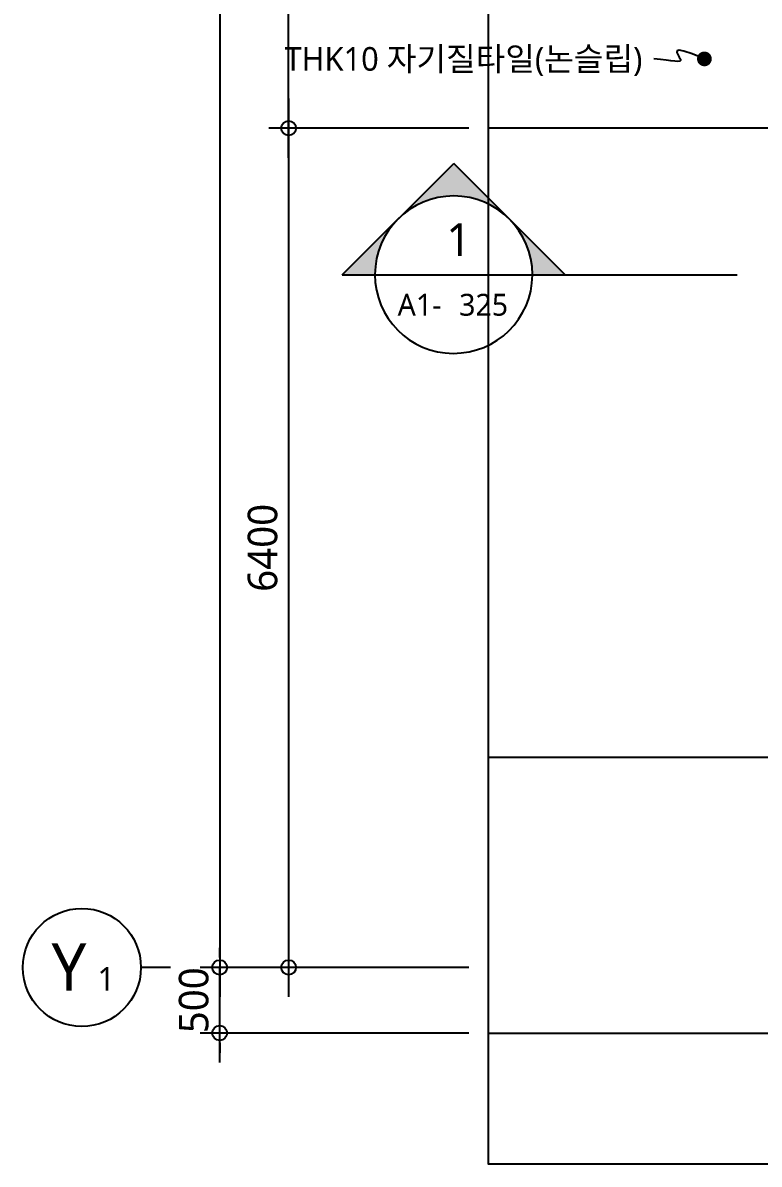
# Model space of a CAD drawing. Header units: millimetres. Extents: x 81033 to 452328, y -17390 to 42241.
# Drawn here: x 142801 to 148412, y 4575 to 13278 of the extents above; entities that cross this region are included whole.
import ezdxf
from ezdxf.enums import TextEntityAlignment as Align

# ---------------------------------------------------------------- set-up
doc = ezdxf.new("R2010")
doc.units = ezdxf.units.MM
doc.header["$LTSCALE"] = 100
doc.header["$MEASUREMENT"] = 0
doc.header["$PDSIZE"] = -10
doc.linetypes.add('CEN', pattern=[62, 60, -1, 0, -1])
doc.layers.get('0').update_dxf_attribs({"linetype": 'CONTINUOUS'})
doc.layers.get('Defpoints').update_dxf_attribs({"color": 171, "linetype": 'CONTINUOUS'})
for name, color, linetype in [('CEN(ST)', 1, 'CEN'), ('LED', 7, 'CONTINUOUS'), ('NDIM', 7, 'CONTINUOUS'), ('SYM', 7, 'CONTINUOUS'), ('SYM(AXIS)', 7, 'CONTINUOUS'), ('TEXT', 3, 'CONTINUOUS'), ('TEXT(AXIS)', 2, 'CONTINUOUS'), ('TEXT(MIN)', 7, 'CONTINUOUS')]:
    doc.layers.add(name, color=color, linetype=linetype)
doc.styles.add('CGS', font='cgse', dxfattribs={"bigfont": 'cgs'})
doc.styles.add('나눔바른고딕', font='NanumBarunGothic.ttf')
doc.dimstyles.new('NDIM 1200', dxfattribs={"dimscale": 75, "dimtxt": 3, "dimasz": 1, "dimexe": 2, "dimexo": 2, "dimgap": 1, "dimtad": 1, "dimdec": 0, "dimdsep": 46, "dimtxsty": 'CGS', "dimblk": 'DOT0', "dimcen": 1, "dimdle": 8, "dimclrd": 256, "dimclre": 256, "dimclrt": 256, "dimadec": 0, "dimazin": 0, "dimtfac": 1, "dimtdec": 0, "dimtix": 1, "dimtmove": 2, "dimatfit": 3, "dimldrblk": 'DOT0', "dimfxl": 1, "dimtolj": 1, "dimtzin": 0, "dimlwd": -1, "dimlwe": -1, "dimarcsym": 0})

# ---------------------------------------------------------------- blocks, each defined once
blk = doc.blocks.new('A$C2F20087E')
at = {"layer": 'SYM(AXIS)'}
blk.add_line((600, 0), (600, 300), dxfattribs=at)
blk.add_circle((600, 900), 600, dxfattribs=at)
blk = doc.blocks.new('DOT0')
blk.add_line((-3, 0), (3, 0))
at = {"color": 6}
blk.add_circle((0, 0), 0.75, dxfattribs=at)
blk = doc.blocks.new('*D37')
at = {"layer": 'Defpoints', "color": 0, "ltscale": 0.4, "transparency": 16777216}
for p in [(146350, 22574.8), (144300.7, 6074.8), (146350, 6074.8)]:
    blk.add_point(p, dxfattribs=at)
at = {"layer": 'NDIM', "ltscale": 0.4, "transparency": 16777216}
for p, q in [((146200, 22574.8), (144150.7, 22574.8)), ((144300.7, 22499.8), (144300.7, 6149.8)), ((146200, 6074.8), (144150.7, 6074.8))]:
    blk.add_line(p, q, dxfattribs=at)
at = {"layer": 'NDIM', "ltscale": 0.4, "transparency": 16777216, "xscale": 75, "yscale": 75, "zscale": 75}
for p, rotation in [((144300.7, 22574.8), 90), ((144300.7, 6074.8), 270)]:
    blk.add_blockref('DOT0', p, dxfattribs=dict(at, rotation=rotation))
at = {"layer": 'NDIM', "ltscale": 0.4, "transparency": 16777216, "insert": (144103.4, 14324.8), "char_height": 225, "attachment_point": 5, "rotation": 90, "style": '나눔바른고딕'}
blk.add_mtext('\\A1;16500', dxfattribs=at)
blk = doc.blocks.new('*D38')
at = {"layer": 'Defpoints', "color": 0, "ltscale": 0.4, "transparency": 16777216}
for p in [(144300.7, 6074.8), (146350, 6074.8), (146350, 5574.8)]:
    blk.add_point(p, dxfattribs=at)
at = {"layer": 'NDIM', "ltscale": 0.4, "transparency": 16777216}
for p, q in [((144300.7, 6149.8), (144300.7, 6224.8)), ((146200, 6074.8), (144150.7, 6074.8)), ((144300.7, 5574.8), (144300.7, 6074.8)), ((146200, 5574.8), (144150.7, 5574.8)), ((144300.7, 5499.8), (144300.7, 5424.8))]:
    blk.add_line(p, q, dxfattribs=at)
at = {"layer": 'NDIM', "ltscale": 0.4, "transparency": 16777216, "xscale": 75, "yscale": 75, "zscale": 75}
for p, rotation in [((144300.7, 6074.8), 270), ((144300.7, 5574.8), 90)]:
    blk.add_blockref('DOT0', p, dxfattribs=dict(at, rotation=rotation))
at = {"layer": 'NDIM', "ltscale": 0.4, "transparency": 16777216, "insert": (144103.6, 5824.8), "char_height": 225, "attachment_point": 5, "rotation": 90, "style": '나눔바른고딕'}
blk.add_mtext('\\A1;500', dxfattribs=at)
blk = doc.blocks.new('*D39')
at = {"layer": 'Defpoints', "color": 0, "ltscale": 0.4, "transparency": 16777216}
for p in [(144825.7, 15999.8), (146350, 15999.8), (146350, 12474.8)]:
    blk.add_point(p, dxfattribs=at)
at = {"layer": 'NDIM', "ltscale": 0.4, "transparency": 16777216}
for p, q in [((146200, 15999.8), (144675.7, 15999.8)), ((144825.7, 12549.8), (144825.7, 15924.8)), ((146200, 12474.8), (144675.7, 12474.8))]:
    blk.add_line(p, q, dxfattribs=at)
at = {"layer": 'NDIM', "ltscale": 0.4, "transparency": 16777216, "xscale": 75, "yscale": 75, "zscale": 75}
for p, rotation in [((144825.7, 15999.8), 90), ((144825.7, 12474.8), 270)]:
    blk.add_blockref('DOT0', p, dxfattribs=dict(at, rotation=rotation))
at = {"layer": 'NDIM', "ltscale": 0.4, "transparency": 16777216, "insert": (144628.9, 14237.3), "char_height": 225, "attachment_point": 5, "rotation": 90, "style": '나눔바른고딕'}
blk.add_mtext('\\A1;3525', dxfattribs=at)
blk = doc.blocks.new('*D40')
at = {"layer": 'Defpoints', "color": 0, "ltscale": 0.4, "transparency": 16777216}
for p in [(146350, 12474.8), (144825.7, 6074.8), (146350, 6074.8)]:
    blk.add_point(p, dxfattribs=at)
at = {"layer": 'NDIM', "ltscale": 0.4, "transparency": 16777216}
for p, q in [((146200, 12474.8), (144675.7, 12474.8)), ((144825.7, 12399.8), (144825.7, 6149.8)), ((146200, 6074.8), (144675.7, 6074.8))]:
    blk.add_line(p, q, dxfattribs=at)
at = {"layer": 'NDIM', "ltscale": 0.4, "transparency": 16777216, "xscale": 75, "yscale": 75, "zscale": 75}
for p, rotation in [((144825.7, 12474.8), 90), ((144825.7, 6074.8), 270)]:
    blk.add_blockref('DOT0', p, dxfattribs=dict(at, rotation=rotation))
at = {"layer": 'NDIM', "ltscale": 0.4, "transparency": 16777216, "insert": (144628.4, 9274.8), "char_height": 225, "attachment_point": 5, "rotation": 90, "style": '나눔바른고딕'}
blk.add_mtext('\\A1;6400', dxfattribs=at)
blk = doc.blocks.new('GHYY')
at = {"layer": 'SYM'}
h = blk.add_hatch(color=256, dxfattribs=at)
h.paths.add_polyline_path([(84619.1, 12080.6), (84194.9, 11656.3, -0.414214), (85043.4, 11656.3)])
h.paths.add_polyline_path([(84194.9, 11656.3), (83770.6, 11232), (84019.1, 11232, -0.198912)])
h.paths.add_polyline_path([(85043.4, 11656.3, -0.198912), (85219.1, 11232), (85467.7, 11232)])
for p, q in [((83770.6, 11232), (84619.1, 12080.6)), ((85467.7, 11232), (84619.1, 12080.6)), ((83770.6, 11232), (84019.1, 11232)), ((84019.1, 11232), (85219.1, 11232)), ((85219.1, 11232), (86779, 11232)), ((87079, 11232), (87379, 11232))]:
    blk.add_line(p, q, dxfattribs=at)
blk.add_arc((84619.1, 11232), 600, 0, 359.56429, dxfattribs=at)

msp = doc.modelspace()

# ---------------------------------------------------------------- linework, layer by layer
at = {"layer": 'CEN(ST)', "ltscale": 10000}
for p, q in [((161450, 12474.8), (146350, 12474.8)), ((149950, 7674.6), (146350, 7674.6)), ((146350, 5574.8), (165850, 5574.8))]:
    msp.add_line(p, q, dxfattribs=at)
at = {"layer": 'Defpoints', "ltscale": 10000}
msp.add_lwpolyline([(146350, 35624.8), (165850, 35624.8), (165850, 4574.8), (146350, 4574.8)], close=True, dxfattribs=at)
at = {"layer": 'LED'}
msp.add_lwpolyline([(147994.2, 13003), (147900.5, 13042.1), (147838.4, 13063.1), (147802.2, 13069.6), (147786.2, 13064.9), (147784.9, 13052.3), (147792.4, 13035.4), (147803.2, 13017.3), (147811.5, 13001.7), (147812.6, 12991.1), (147805.8, 12985.4), (147791.2, 12983.6), (147769.1, 12984.9), (147739.5, 12988.4), (147702.8, 12993.2), (147659, 12998.3), (147608.3, 13003)], dxfattribs=at)
at = {"layer": 'LED', "const_width": 56.2}
msp.add_lwpolyline([(147994.2, 13031.1, 1), (147994.2, 12974.9, 1)], format="xyb", close=True, dxfattribs=at)

# ---------------------------------------------------------------- block references
msp.add_blockref('GHYY', (61464.6, 125.6))
at = {"xscale": 0.75, "yscale": 0.75, "zscale": 0.75, "rotation": 89.99999999999932}
msp.add_blockref('A$C2F20087E', (143925.7, 5624.8), dxfattribs=at)

# ---------------------------------------------------------------- texts
at = {"layer": 'TEXT', "style": '나눔바른고딕'}
msp.add_text('1', height=250, dxfattribs=at).set_placement((146028.2, 11500.3))
for s, p in [('A1-', (145656.7, 11044.9)), ('325', (146125.6, 11045))]:
    msp.add_text(s, height=166.67, rotation=360, dxfattribs=at).set_placement(p)
at = {"layer": 'TEXT(AXIS)', "style": '나눔바른고딕'}
for s, height, p in [('Y', 360, (143152, 6077.8)), ('1', 180, (143436.4, 5987.8))]:
    msp.add_text(s, height=height, dxfattribs=at).set_placement(p, align=Align.MIDDLE)
at = {"layer": 'TEXT(MIN)', "style": '나눔바른고딕'}
msp.add_text('THK10 자기질타일(논슬립)', height=180, dxfattribs=at).set_placement((144795.4, 13003), align=Align.MIDDLE_LEFT)

# ---------------------------------------------------------------- dimensions: what is measured, and where the dimension line sits
at = {"layer": 'NDIM', "ltscale": 0.4}
for base, p1, p2, angle, picture, middle in [((144300.7, 6074.8), (146350, 22574.8), (146350, 6074.8), 270, '*D37', (144103.4, 14324.8)), ((144825.7, 15999.8), (146350, 12474.8), (146350, 15999.8), 90, '*D39', (144628.9, 14237.3)), ((144825.7, 6074.8), (146350, 12474.8), (146350, 6074.8), 270, '*D40', (144628.4, 9274.8)), ((144300.7, 6074.8), (146350, 5574.8), (146350, 6074.8), 90, '*D38', (144103.6, 5824.8))]:
    dim = msp.add_linear_dim(base=base, p1=p1, p2=p2, angle=angle, dimstyle='NDIM 1200', override={"dimtxsty": '나눔바른고딕'}, dxfattribs=at)
    dim.commit()
    dim.dimension.update_dxf_attribs({"geometry": picture, "text_midpoint": middle})

doc.saveas('drawing.dxf')
